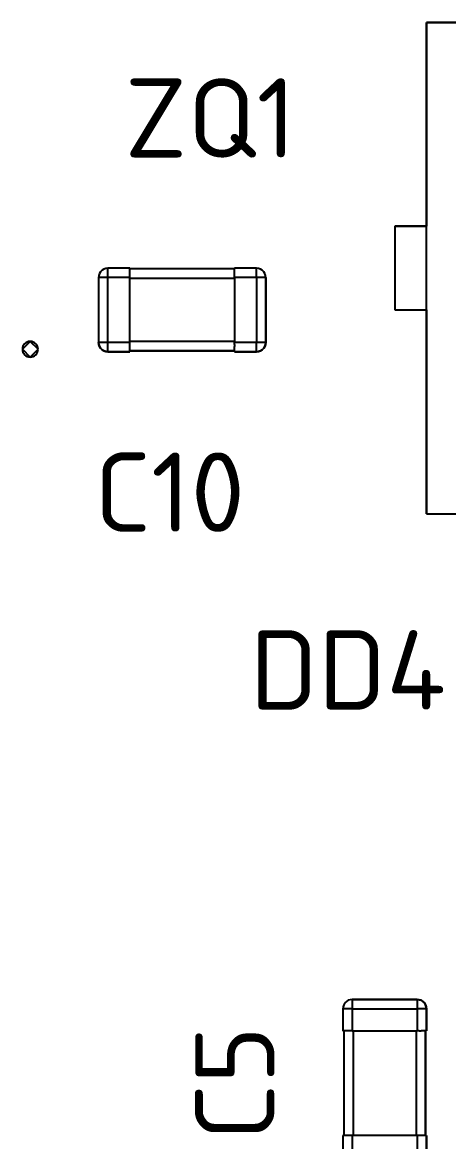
# Model space of a CAD drawing. Header units: inches. Extents: x 5 to 589, y -420 to -5.
# Drawn here: x 174.75 to 182.91, y -117.36 to -95.95 of the extents above; entities that cross this region are included whole.
import ezdxf

# ---------------------------------------------------------------- set-up
doc = ezdxf.new("R2010")
doc.units = ezdxf.units.IN
doc.header["$MEASUREMENT"] = 0
doc.styles.add('ISOCPEUR0', font='isocpeur.ttf', dxfattribs={"height": 2.87999})

msp = doc.modelspace()

# ---------------------------------------------------------------- linework, layer by layer
at = {"color": 7, "true_color": 0xffffff}
for p, q in [((205.283, -95.954), (182.483, -95.954)), ((182.483, -95.954), (182.483, -99.854)), ((182.483, -95.954), (205.283, -95.954)), ((182.483, -105.354), (182.483, -95.954)), ((182.483, -99.854), (181.879, -99.854)), ((181.879, -99.854), (181.879, -101.454)), ((181.879, -99.854), (182.483, -99.854)), ((181.879, -99.854), (181.879, -101.454)), ((176.215, -100.794), (176.209, -100.834)), ((176.215, -100.794), (176.209, -100.834)), ((176.227, -100.756), (176.215, -100.794)), ((176.227, -100.756), (176.215, -100.794)), ((176.249, -100.722), (176.227, -100.756)), ((176.249, -100.722), (176.227, -100.756)), ((176.277, -100.694), (176.249, -100.722)), ((176.277, -100.694), (176.249, -100.722)), ((176.311, -100.672), (176.277, -100.694)), ((176.311, -100.672), (176.277, -100.694)), ((176.349, -100.658), (176.311, -100.672)), ((176.349, -100.658), (176.311, -100.672)), ((176.389, -100.654), (176.349, -100.658)), ((176.389, -100.654), (176.349, -100.658)), ((176.809, -100.654), (176.389, -100.654)), ((176.809, -100.654), (176.389, -100.654)), ((176.389, -100.658), (176.389, -100.654)), ((176.389, -100.672), (176.389, -100.658)), ((176.389, -100.694), (176.389, -100.672)), ((176.389, -100.722), (176.389, -100.694)), ((176.389, -100.756), (176.389, -100.722)), ((176.389, -100.794), (176.389, -100.756)), ((176.389, -100.834), (176.389, -100.794)), ((176.809, -100.67), (176.809, -100.654)), ((176.809, -100.658), (176.809, -100.654)), ((176.809, -100.672), (176.809, -100.658)), ((178.809, -100.67), (176.809, -100.67)), ((178.809, -100.67), (176.809, -100.67)), ((176.809, -100.694), (176.809, -100.672)), ((176.809, -100.722), (176.809, -100.694)), ((176.809, -100.756), (176.809, -100.722)), ((176.809, -100.794), (176.809, -100.756)), ((176.809, -100.834), (176.809, -100.794)), ((179.229, -100.654), (178.809, -100.654)), ((178.809, -100.654), (178.809, -100.67)), ((178.809, -100.658), (178.809, -100.654)), ((179.229, -100.654), (178.809, -100.654)), ((178.809, -100.672), (178.809, -100.658)), ((178.809, -100.694), (178.809, -100.672)), ((178.809, -100.722), (178.809, -100.694)), ((178.809, -100.756), (178.809, -100.722)), ((178.809, -100.794), (178.809, -100.756)), ((178.809, -100.834), (178.809, -100.794)), ((179.271, -100.658), (179.229, -100.654)), ((179.271, -100.658), (179.229, -100.654)), ((179.229, -100.658), (179.229, -100.654)), ((179.229, -100.672), (179.229, -100.658)), ((179.229, -100.694), (179.229, -100.672)), ((179.229, -100.722), (179.229, -100.694)), ((179.229, -100.756), (179.229, -100.722)), ((179.229, -100.794), (179.229, -100.756)), ((179.229, -100.834), (179.229, -100.794)), ((179.309, -100.672), (179.271, -100.658)), ((179.309, -100.672), (179.271, -100.658)), ((179.343, -100.694), (179.309, -100.672)), ((179.343, -100.694), (179.309, -100.672)), ((179.371, -100.722), (179.343, -100.694)), ((179.371, -100.722), (179.343, -100.694)), ((179.393, -100.756), (179.371, -100.722)), ((179.393, -100.756), (179.371, -100.722)), ((179.405, -100.794), (179.393, -100.756)), ((179.405, -100.794), (179.393, -100.756)), ((179.409, -100.834), (179.405, -100.794)), ((179.409, -100.834), (179.405, -100.794)), ((176.209, -100.834), (176.209, -102.074)), ((176.209, -100.834), (176.209, -102.074)), ((176.215, -100.834), (176.209, -100.834)), ((176.227, -100.834), (176.215, -100.834)), ((176.249, -100.834), (176.227, -100.834)), ((176.277, -100.834), (176.249, -100.834)), ((176.311, -100.834), (176.277, -100.834)), ((176.349, -100.834), (176.311, -100.834)), ((176.389, -100.834), (176.349, -100.834)), ((176.389, -102.074), (176.389, -100.834)), ((176.809, -100.834), (176.389, -100.834)), ((176.809, -102.074), (176.809, -100.834)), ((178.809, -100.85), (176.809, -100.85)), ((178.809, -100.834), (178.809, -102.074)), ((179.229, -100.834), (178.809, -100.834)), ((179.229, -100.834), (179.229, -102.074)), ((179.271, -100.834), (179.229, -100.834)), ((179.309, -100.834), (179.271, -100.834)), ((179.343, -100.834), (179.309, -100.834)), ((179.371, -100.834), (179.343, -100.834)), ((179.393, -100.834), (179.371, -100.834)), ((179.405, -100.834), (179.393, -100.834)), ((179.409, -100.834), (179.405, -100.834)), ((179.409, -102.074), (179.409, -100.834)), ((179.409, -100.834), (179.409, -102.074)), ((181.879, -101.454), (182.483, -101.454)), ((181.879, -101.454), (182.483, -101.454)), ((182.483, -101.454), (182.483, -105.354)), ((176.209, -102.074), (176.215, -102.114)), ((176.215, -102.114), (176.209, -102.074)), ((176.215, -102.074), (176.209, -102.074)), ((176.227, -102.074), (176.215, -102.074)), ((176.249, -102.074), (176.227, -102.074)), ((176.277, -102.074), (176.249, -102.074)), ((176.311, -102.074), (176.277, -102.074)), ((176.349, -102.074), (176.311, -102.074)), ((176.389, -102.074), (176.349, -102.074)), ((176.389, -102.114), (176.389, -102.074)), ((176.809, -102.074), (176.389, -102.074)), ((178.809, -102.058), (176.809, -102.058)), ((176.809, -102.114), (176.809, -102.074)), ((178.809, -102.114), (178.809, -102.074)), ((179.229, -102.074), (178.809, -102.074)), ((179.229, -102.114), (179.229, -102.074)), ((179.271, -102.074), (179.229, -102.074)), ((179.309, -102.074), (179.271, -102.074)), ((179.343, -102.074), (179.309, -102.074)), ((179.371, -102.074), (179.343, -102.074)), ((179.393, -102.074), (179.371, -102.074)), ((179.405, -102.074), (179.393, -102.074)), ((179.405, -102.114), (179.409, -102.074)), ((179.409, -102.074), (179.405, -102.114)), ((179.409, -102.074), (179.405, -102.074)), ((176.215, -102.114), (176.227, -102.152)), ((176.227, -102.152), (176.215, -102.114)), ((176.227, -102.152), (176.249, -102.186)), ((176.249, -102.186), (176.227, -102.152)), ((176.249, -102.186), (176.277, -102.214)), ((176.277, -102.214), (176.249, -102.186)), ((176.277, -102.214), (176.311, -102.236)), ((176.311, -102.236), (176.277, -102.214)), ((176.311, -102.236), (176.349, -102.25)), ((176.349, -102.25), (176.311, -102.236)), ((176.349, -102.25), (176.389, -102.254)), ((176.389, -102.254), (176.349, -102.25)), ((176.389, -102.152), (176.389, -102.114)), ((176.389, -102.186), (176.389, -102.152)), ((176.389, -102.214), (176.389, -102.186)), ((176.389, -102.236), (176.389, -102.214)), ((176.389, -102.25), (176.389, -102.236)), ((176.389, -102.254), (176.389, -102.25)), ((176.389, -102.254), (176.809, -102.254)), ((176.809, -102.254), (176.389, -102.254)), ((176.809, -102.152), (176.809, -102.114)), ((176.809, -102.186), (176.809, -102.152)), ((176.809, -102.214), (176.809, -102.186)), ((176.809, -102.236), (176.809, -102.214)), ((176.809, -102.25), (176.809, -102.236)), ((176.809, -102.254), (176.809, -102.238)), ((176.809, -102.238), (178.809, -102.238)), ((178.809, -102.238), (176.809, -102.238)), ((176.809, -102.254), (176.809, -102.25)), ((178.809, -102.114), (178.809, -102.152)), ((178.809, -102.186), (178.809, -102.152)), ((178.809, -102.214), (178.809, -102.186)), ((178.809, -102.236), (178.809, -102.214)), ((178.809, -102.25), (178.809, -102.236)), ((178.809, -102.238), (178.809, -102.254)), ((178.809, -102.254), (178.809, -102.25)), ((178.809, -102.254), (179.229, -102.254)), ((179.229, -102.254), (178.809, -102.254)), ((179.229, -102.152), (179.229, -102.114)), ((179.229, -102.186), (179.229, -102.152)), ((179.229, -102.214), (179.229, -102.186)), ((179.229, -102.236), (179.229, -102.214)), ((179.229, -102.25), (179.229, -102.236)), ((179.229, -102.254), (179.271, -102.25)), ((179.271, -102.25), (179.229, -102.254)), ((179.229, -102.254), (179.229, -102.25)), ((179.271, -102.25), (179.309, -102.236)), ((179.309, -102.236), (179.271, -102.25)), ((179.309, -102.236), (179.343, -102.214)), ((179.343, -102.214), (179.309, -102.236)), ((179.343, -102.214), (179.371, -102.186)), ((179.371, -102.186), (179.343, -102.214)), ((179.371, -102.186), (179.393, -102.152)), ((179.393, -102.152), (179.371, -102.186)), ((179.393, -102.152), (179.405, -102.114)), ((179.405, -102.114), (179.393, -102.152)), ((182.483, -105.354), (205.283, -105.354)), ((182.483, -105.354), (205.283, -105.354)), ((180.923, -114.704), (180.901, -114.738)), ((180.923, -114.704), (180.901, -114.738)), ((180.951, -114.676), (180.923, -114.704)), ((180.951, -114.676), (180.923, -114.704)), ((180.985, -114.654), (180.951, -114.676)), ((180.985, -114.654), (180.951, -114.676)), ((181.023, -114.642), (180.985, -114.654)), ((181.023, -114.642), (180.985, -114.654)), ((181.063, -114.638), (181.023, -114.642)), ((181.063, -114.638), (181.023, -114.642)), ((182.303, -114.638), (181.063, -114.638)), ((181.063, -114.638), (182.303, -114.638)), ((181.063, -114.638), (181.063, -114.642)), ((181.063, -114.642), (181.063, -114.654)), ((181.063, -114.654), (181.063, -114.676)), ((181.063, -114.676), (181.063, -114.704)), ((181.063, -114.704), (181.063, -114.738)), ((182.343, -114.642), (182.303, -114.638)), ((182.303, -114.638), (182.343, -114.642)), ((182.303, -114.638), (182.303, -114.642)), ((182.303, -114.642), (182.303, -114.654)), ((182.303, -114.654), (182.303, -114.676)), ((182.303, -114.676), (182.303, -114.704)), ((182.303, -114.704), (182.303, -114.738)), ((182.381, -114.654), (182.343, -114.642)), ((182.343, -114.642), (182.381, -114.654)), ((182.415, -114.676), (182.381, -114.654)), ((182.381, -114.654), (182.415, -114.676)), ((182.443, -114.704), (182.415, -114.676)), ((182.415, -114.676), (182.443, -114.704)), ((182.465, -114.738), (182.443, -114.704)), ((182.443, -114.704), (182.465, -114.738)), ((180.887, -114.776), (180.883, -114.818)), ((180.887, -114.776), (180.883, -114.818)), ((180.883, -114.818), (180.883, -115.238)), ((180.883, -114.818), (180.883, -115.238)), ((180.887, -114.818), (180.883, -114.818)), ((180.901, -114.738), (180.887, -114.776)), ((180.901, -114.738), (180.887, -114.776)), ((180.901, -114.818), (180.887, -114.818)), ((180.923, -114.818), (180.901, -114.818)), ((180.951, -114.818), (180.923, -114.818)), ((180.985, -114.818), (180.951, -114.818)), ((181.023, -114.818), (180.985, -114.818)), ((181.063, -114.818), (181.023, -114.818)), ((181.063, -114.738), (181.063, -114.776)), ((181.063, -114.776), (181.063, -114.818)), ((181.063, -114.818), (181.063, -115.238)), ((181.063, -114.818), (182.303, -114.818)), ((182.303, -114.738), (182.303, -114.776)), ((182.303, -114.776), (182.303, -114.818)), ((182.343, -114.818), (182.303, -114.818)), ((182.303, -114.818), (182.303, -115.238)), ((182.381, -114.818), (182.343, -114.818)), ((182.415, -114.818), (182.381, -114.818)), ((182.443, -114.818), (182.415, -114.818)), ((182.465, -114.818), (182.443, -114.818)), ((182.479, -114.776), (182.465, -114.738)), ((182.465, -114.738), (182.479, -114.776)), ((182.479, -114.818), (182.465, -114.818)), ((182.483, -114.818), (182.479, -114.776)), ((182.479, -114.776), (182.483, -114.818)), ((182.483, -114.818), (182.479, -114.818)), ((182.483, -115.238), (182.483, -114.818)), ((182.483, -114.818), (182.483, -115.238)), ((180.883, -115.238), (180.899, -115.238)), ((180.887, -115.238), (180.883, -115.238)), ((180.901, -115.238), (180.887, -115.238)), ((180.899, -115.238), (180.899, -117.238)), ((180.899, -115.238), (180.899, -117.238)), ((180.923, -115.238), (180.901, -115.238)), ((180.951, -115.238), (180.923, -115.238)), ((180.985, -115.238), (180.951, -115.238)), ((181.023, -115.238), (180.985, -115.238)), ((181.063, -115.238), (181.023, -115.238)), ((181.063, -115.238), (182.303, -115.238)), ((181.079, -115.238), (181.079, -117.238)), ((182.287, -115.238), (182.287, -117.238)), ((182.343, -115.238), (182.303, -115.238)), ((182.343, -115.238), (182.381, -115.238)), ((182.415, -115.238), (182.381, -115.238)), ((182.443, -115.238), (182.415, -115.238)), ((182.465, -115.238), (182.443, -115.238)), ((182.479, -115.238), (182.465, -115.238)), ((182.467, -117.238), (182.467, -115.238)), ((182.467, -115.238), (182.483, -115.238)), ((182.467, -115.238), (182.467, -117.238)), ((182.483, -115.238), (182.479, -115.238)), ((180.899, -117.238), (180.883, -117.238)), ((180.883, -117.238), (180.883, -117.658)), ((180.883, -117.238), (180.883, -117.658)), ((180.887, -117.238), (180.883, -117.238)), ((180.901, -117.238), (180.887, -117.238)), ((180.923, -117.238), (180.901, -117.238)), ((180.951, -117.238), (180.923, -117.238)), ((180.985, -117.238), (180.951, -117.238)), ((181.023, -117.238), (180.985, -117.238)), ((181.063, -117.238), (181.023, -117.238)), ((182.303, -117.238), (181.063, -117.238)), ((181.063, -117.238), (181.063, -117.658)), ((182.343, -117.238), (182.303, -117.238)), ((182.303, -117.238), (182.303, -117.658)), ((182.381, -117.238), (182.343, -117.238)), ((182.415, -117.238), (182.381, -117.238)), ((182.443, -117.238), (182.415, -117.238)), ((182.465, -117.238), (182.443, -117.238)), ((182.479, -117.238), (182.465, -117.238)), ((182.483, -117.238), (182.467, -117.238)), ((182.483, -117.238), (182.479, -117.238)), ((182.483, -117.658), (182.483, -117.238)), ((182.483, -117.238), (182.483, -117.658))]:
    msp.add_line(p, q, dxfattribs=at)
at = {"color": 18, "true_color": 0x000000}
for p, q in [((205.283, -95.954), (182.483, -95.954)), ((182.483, -95.954), (182.483, -99.854)), ((182.483, -95.954), (205.283, -95.954)), ((182.483, -105.354), (182.483, -95.954)), ((182.483, -99.854), (181.879, -99.854)), ((181.879, -99.854), (181.879, -101.454)), ((181.879, -99.854), (182.483, -99.854)), ((181.879, -99.854), (181.879, -101.454)), ((176.215, -100.794), (176.209, -100.834)), ((176.215, -100.794), (176.209, -100.834)), ((176.227, -100.756), (176.215, -100.794)), ((176.227, -100.756), (176.215, -100.794)), ((176.249, -100.722), (176.227, -100.756)), ((176.249, -100.722), (176.227, -100.756)), ((176.277, -100.694), (176.249, -100.722)), ((176.277, -100.694), (176.249, -100.722)), ((176.311, -100.672), (176.277, -100.694)), ((176.311, -100.672), (176.277, -100.694)), ((176.349, -100.658), (176.311, -100.672)), ((176.349, -100.658), (176.311, -100.672)), ((176.389, -100.654), (176.349, -100.658)), ((176.389, -100.654), (176.349, -100.658)), ((176.809, -100.654), (176.389, -100.654)), ((176.809, -100.654), (176.389, -100.654)), ((176.389, -100.658), (176.389, -100.654)), ((176.389, -100.672), (176.389, -100.658)), ((176.389, -100.694), (176.389, -100.672)), ((176.389, -100.722), (176.389, -100.694)), ((176.389, -100.756), (176.389, -100.722)), ((176.389, -100.794), (176.389, -100.756)), ((176.389, -100.834), (176.389, -100.794)), ((176.809, -100.67), (176.809, -100.654)), ((176.809, -100.658), (176.809, -100.654)), ((176.809, -100.672), (176.809, -100.658)), ((178.809, -100.67), (176.809, -100.67)), ((178.809, -100.67), (176.809, -100.67)), ((176.809, -100.694), (176.809, -100.672)), ((176.809, -100.722), (176.809, -100.694)), ((176.809, -100.756), (176.809, -100.722)), ((176.809, -100.794), (176.809, -100.756)), ((176.809, -100.834), (176.809, -100.794)), ((179.229, -100.654), (178.809, -100.654)), ((178.809, -100.654), (178.809, -100.67)), ((178.809, -100.658), (178.809, -100.654)), ((179.229, -100.654), (178.809, -100.654)), ((178.809, -100.672), (178.809, -100.658)), ((178.809, -100.694), (178.809, -100.672)), ((178.809, -100.722), (178.809, -100.694)), ((178.809, -100.756), (178.809, -100.722)), ((178.809, -100.794), (178.809, -100.756)), ((178.809, -100.834), (178.809, -100.794)), ((179.271, -100.658), (179.229, -100.654)), ((179.271, -100.658), (179.229, -100.654)), ((179.229, -100.658), (179.229, -100.654)), ((179.229, -100.672), (179.229, -100.658)), ((179.229, -100.694), (179.229, -100.672)), ((179.229, -100.722), (179.229, -100.694)), ((179.229, -100.756), (179.229, -100.722)), ((179.229, -100.794), (179.229, -100.756)), ((179.229, -100.834), (179.229, -100.794)), ((179.309, -100.672), (179.271, -100.658)), ((179.309, -100.672), (179.271, -100.658)), ((179.343, -100.694), (179.309, -100.672)), ((179.343, -100.694), (179.309, -100.672)), ((179.371, -100.722), (179.343, -100.694)), ((179.371, -100.722), (179.343, -100.694)), ((179.393, -100.756), (179.371, -100.722)), ((179.393, -100.756), (179.371, -100.722)), ((179.405, -100.794), (179.393, -100.756)), ((179.405, -100.794), (179.393, -100.756)), ((179.409, -100.834), (179.405, -100.794)), ((179.409, -100.834), (179.405, -100.794)), ((176.209, -100.834), (176.209, -102.074)), ((176.209, -100.834), (176.209, -102.074)), ((176.215, -100.834), (176.209, -100.834)), ((176.227, -100.834), (176.215, -100.834)), ((176.249, -100.834), (176.227, -100.834)), ((176.277, -100.834), (176.249, -100.834)), ((176.311, -100.834), (176.277, -100.834)), ((176.349, -100.834), (176.311, -100.834)), ((176.389, -100.834), (176.349, -100.834)), ((176.389, -102.074), (176.389, -100.834)), ((176.809, -100.834), (176.389, -100.834)), ((176.809, -102.074), (176.809, -100.834)), ((178.809, -100.85), (176.809, -100.85)), ((178.809, -100.834), (178.809, -102.074)), ((179.229, -100.834), (178.809, -100.834)), ((179.229, -100.834), (179.229, -102.074)), ((179.271, -100.834), (179.229, -100.834)), ((179.309, -100.834), (179.271, -100.834)), ((179.343, -100.834), (179.309, -100.834)), ((179.371, -100.834), (179.343, -100.834)), ((179.393, -100.834), (179.371, -100.834)), ((179.405, -100.834), (179.393, -100.834)), ((179.409, -100.834), (179.405, -100.834)), ((179.409, -102.074), (179.409, -100.834)), ((179.409, -100.834), (179.409, -102.074)), ((181.879, -101.454), (182.483, -101.454)), ((181.879, -101.454), (182.483, -101.454)), ((182.483, -101.454), (182.483, -105.354)), ((174.902, -102.055), (174.752, -102.205)), ((175.052, -102.205), (174.902, -102.055)), ((176.209, -102.074), (176.215, -102.114)), ((176.215, -102.114), (176.209, -102.074)), ((176.215, -102.074), (176.209, -102.074)), ((176.227, -102.074), (176.215, -102.074)), ((176.249, -102.074), (176.227, -102.074)), ((176.277, -102.074), (176.249, -102.074)), ((176.311, -102.074), (176.277, -102.074)), ((176.349, -102.074), (176.311, -102.074)), ((176.389, -102.074), (176.349, -102.074)), ((176.389, -102.114), (176.389, -102.074)), ((176.809, -102.074), (176.389, -102.074)), ((178.809, -102.058), (176.809, -102.058)), ((176.809, -102.114), (176.809, -102.074)), ((178.809, -102.114), (178.809, -102.074)), ((179.229, -102.074), (178.809, -102.074)), ((179.229, -102.114), (179.229, -102.074)), ((179.271, -102.074), (179.229, -102.074)), ((179.309, -102.074), (179.271, -102.074)), ((179.343, -102.074), (179.309, -102.074)), ((179.371, -102.074), (179.343, -102.074)), ((179.393, -102.074), (179.371, -102.074)), ((179.405, -102.074), (179.393, -102.074)), ((179.405, -102.114), (179.409, -102.074)), ((179.409, -102.074), (179.405, -102.114)), ((179.409, -102.074), (179.405, -102.074)), ((174.752, -102.205), (174.902, -102.355)), ((174.902, -102.355), (175.052, -102.205)), ((176.215, -102.114), (176.227, -102.152)), ((176.227, -102.152), (176.215, -102.114)), ((176.227, -102.152), (176.249, -102.186)), ((176.249, -102.186), (176.227, -102.152)), ((176.249, -102.186), (176.277, -102.214)), ((176.277, -102.214), (176.249, -102.186)), ((176.277, -102.214), (176.311, -102.236)), ((176.311, -102.236), (176.277, -102.214)), ((176.311, -102.236), (176.349, -102.25)), ((176.349, -102.25), (176.311, -102.236)), ((176.349, -102.25), (176.389, -102.254)), ((176.389, -102.254), (176.349, -102.25)), ((176.389, -102.152), (176.389, -102.114)), ((176.389, -102.186), (176.389, -102.152)), ((176.389, -102.214), (176.389, -102.186)), ((176.389, -102.236), (176.389, -102.214)), ((176.389, -102.25), (176.389, -102.236)), ((176.389, -102.254), (176.389, -102.25)), ((176.389, -102.254), (176.809, -102.254)), ((176.809, -102.254), (176.389, -102.254)), ((176.809, -102.152), (176.809, -102.114)), ((176.809, -102.186), (176.809, -102.152)), ((176.809, -102.214), (176.809, -102.186)), ((176.809, -102.236), (176.809, -102.214)), ((176.809, -102.25), (176.809, -102.236)), ((176.809, -102.254), (176.809, -102.238)), ((176.809, -102.238), (178.809, -102.238)), ((178.809, -102.238), (176.809, -102.238)), ((176.809, -102.254), (176.809, -102.25)), ((178.809, -102.114), (178.809, -102.152)), ((178.809, -102.186), (178.809, -102.152)), ((178.809, -102.214), (178.809, -102.186)), ((178.809, -102.236), (178.809, -102.214)), ((178.809, -102.25), (178.809, -102.236)), ((178.809, -102.238), (178.809, -102.254)), ((178.809, -102.254), (178.809, -102.25)), ((178.809, -102.254), (179.229, -102.254)), ((179.229, -102.254), (178.809, -102.254)), ((179.229, -102.152), (179.229, -102.114)), ((179.229, -102.186), (179.229, -102.152)), ((179.229, -102.214), (179.229, -102.186)), ((179.229, -102.236), (179.229, -102.214)), ((179.229, -102.25), (179.229, -102.236)), ((179.229, -102.254), (179.271, -102.25)), ((179.271, -102.25), (179.229, -102.254)), ((179.229, -102.254), (179.229, -102.25)), ((179.271, -102.25), (179.309, -102.236)), ((179.309, -102.236), (179.271, -102.25)), ((179.309, -102.236), (179.343, -102.214)), ((179.343, -102.214), (179.309, -102.236)), ((179.343, -102.214), (179.371, -102.186)), ((179.371, -102.186), (179.343, -102.214)), ((179.371, -102.186), (179.393, -102.152)), ((179.393, -102.152), (179.371, -102.186)), ((179.393, -102.152), (179.405, -102.114)), ((179.405, -102.114), (179.393, -102.152)), ((182.483, -105.354), (205.283, -105.354)), ((182.483, -105.354), (205.283, -105.354)), ((180.923, -114.704), (180.901, -114.738)), ((180.923, -114.704), (180.901, -114.738)), ((180.951, -114.676), (180.923, -114.704)), ((180.951, -114.676), (180.923, -114.704)), ((180.985, -114.654), (180.951, -114.676)), ((180.985, -114.654), (180.951, -114.676)), ((181.023, -114.642), (180.985, -114.654)), ((181.023, -114.642), (180.985, -114.654)), ((181.063, -114.638), (181.023, -114.642)), ((181.063, -114.638), (181.023, -114.642)), ((182.303, -114.638), (181.063, -114.638)), ((181.063, -114.638), (182.303, -114.638)), ((181.063, -114.638), (181.063, -114.642)), ((181.063, -114.642), (181.063, -114.654)), ((181.063, -114.654), (181.063, -114.676)), ((181.063, -114.676), (181.063, -114.704)), ((181.063, -114.704), (181.063, -114.738)), ((182.343, -114.642), (182.303, -114.638)), ((182.303, -114.638), (182.343, -114.642)), ((182.303, -114.638), (182.303, -114.642)), ((182.303, -114.642), (182.303, -114.654)), ((182.303, -114.654), (182.303, -114.676)), ((182.303, -114.676), (182.303, -114.704)), ((182.303, -114.704), (182.303, -114.738)), ((182.381, -114.654), (182.343, -114.642)), ((182.343, -114.642), (182.381, -114.654)), ((182.415, -114.676), (182.381, -114.654)), ((182.381, -114.654), (182.415, -114.676)), ((182.443, -114.704), (182.415, -114.676)), ((182.415, -114.676), (182.443, -114.704)), ((182.465, -114.738), (182.443, -114.704)), ((182.443, -114.704), (182.465, -114.738)), ((180.887, -114.776), (180.883, -114.818)), ((180.887, -114.776), (180.883, -114.818)), ((180.883, -114.818), (180.883, -115.238)), ((180.883, -114.818), (180.883, -115.238)), ((180.887, -114.818), (180.883, -114.818)), ((180.901, -114.738), (180.887, -114.776)), ((180.901, -114.738), (180.887, -114.776)), ((180.901, -114.818), (180.887, -114.818)), ((180.923, -114.818), (180.901, -114.818)), ((180.951, -114.818), (180.923, -114.818)), ((180.985, -114.818), (180.951, -114.818)), ((181.023, -114.818), (180.985, -114.818)), ((181.063, -114.818), (181.023, -114.818)), ((181.063, -114.738), (181.063, -114.776)), ((181.063, -114.776), (181.063, -114.818)), ((181.063, -114.818), (181.063, -115.238)), ((181.063, -114.818), (182.303, -114.818)), ((182.303, -114.738), (182.303, -114.776)), ((182.303, -114.776), (182.303, -114.818)), ((182.343, -114.818), (182.303, -114.818)), ((182.303, -114.818), (182.303, -115.238)), ((182.381, -114.818), (182.343, -114.818)), ((182.415, -114.818), (182.381, -114.818)), ((182.443, -114.818), (182.415, -114.818)), ((182.465, -114.818), (182.443, -114.818)), ((182.479, -114.776), (182.465, -114.738)), ((182.465, -114.738), (182.479, -114.776)), ((182.479, -114.818), (182.465, -114.818)), ((182.483, -114.818), (182.479, -114.776)), ((182.479, -114.776), (182.483, -114.818)), ((182.483, -114.818), (182.479, -114.818)), ((182.483, -115.238), (182.483, -114.818)), ((182.483, -114.818), (182.483, -115.238)), ((180.883, -115.238), (180.899, -115.238)), ((180.887, -115.238), (180.883, -115.238)), ((180.901, -115.238), (180.887, -115.238)), ((180.899, -115.238), (180.899, -117.238)), ((180.899, -115.238), (180.899, -117.238)), ((180.923, -115.238), (180.901, -115.238)), ((180.951, -115.238), (180.923, -115.238)), ((180.985, -115.238), (180.951, -115.238)), ((181.023, -115.238), (180.985, -115.238)), ((181.063, -115.238), (181.023, -115.238)), ((181.063, -115.238), (182.303, -115.238)), ((181.079, -115.238), (181.079, -117.238)), ((182.287, -115.238), (182.287, -117.238)), ((182.343, -115.238), (182.303, -115.238)), ((182.343, -115.238), (182.381, -115.238)), ((182.415, -115.238), (182.381, -115.238)), ((182.443, -115.238), (182.415, -115.238)), ((182.465, -115.238), (182.443, -115.238)), ((182.479, -115.238), (182.465, -115.238)), ((182.467, -117.238), (182.467, -115.238)), ((182.467, -115.238), (182.483, -115.238)), ((182.467, -115.238), (182.467, -117.238)), ((182.483, -115.238), (182.479, -115.238)), ((180.899, -117.238), (180.883, -117.238)), ((180.883, -117.238), (180.883, -117.658)), ((180.883, -117.238), (180.883, -117.658)), ((180.887, -117.238), (180.883, -117.238)), ((180.901, -117.238), (180.887, -117.238)), ((180.923, -117.238), (180.901, -117.238)), ((180.951, -117.238), (180.923, -117.238)), ((180.985, -117.238), (180.951, -117.238)), ((181.023, -117.238), (180.985, -117.238)), ((181.063, -117.238), (181.023, -117.238)), ((182.303, -117.238), (181.063, -117.238)), ((181.063, -117.238), (181.063, -117.658)), ((182.343, -117.238), (182.303, -117.238)), ((182.303, -117.238), (182.303, -117.658)), ((182.381, -117.238), (182.343, -117.238)), ((182.415, -117.238), (182.381, -117.238)), ((182.443, -117.238), (182.415, -117.238)), ((182.465, -117.238), (182.443, -117.238)), ((182.479, -117.238), (182.465, -117.238)), ((182.483, -117.238), (182.467, -117.238)), ((182.483, -117.238), (182.479, -117.238)), ((182.483, -117.658), (182.483, -117.238)), ((182.483, -117.238), (182.483, -117.658))]:
    msp.add_line(p, q, dxfattribs=at)
for start, end in [(90, 180), (0, 90), (180, 270), (270, 0)]:
    msp.add_arc((174.902, -102.205), 0.15, start, end, dxfattribs=at)

# ---------------------------------------------------------------- texts
at = {"color": 18, "true_color": 0x000000, "style": 'ISOCPEUR0'}
for s, p in [('ZQ1', (176.709, -98.539)), ('C10', (176.126, -105.695)), ('DD4', (179.103, -109.095))]:
    msp.add_text(s, height=1.5158, dxfattribs=at).set_placement(p)
msp.add_text('C5', height=1.5158, rotation=90, dxfattribs=at).set_placement((179.574, -117.338))

doc.saveas('drawing.dxf')
